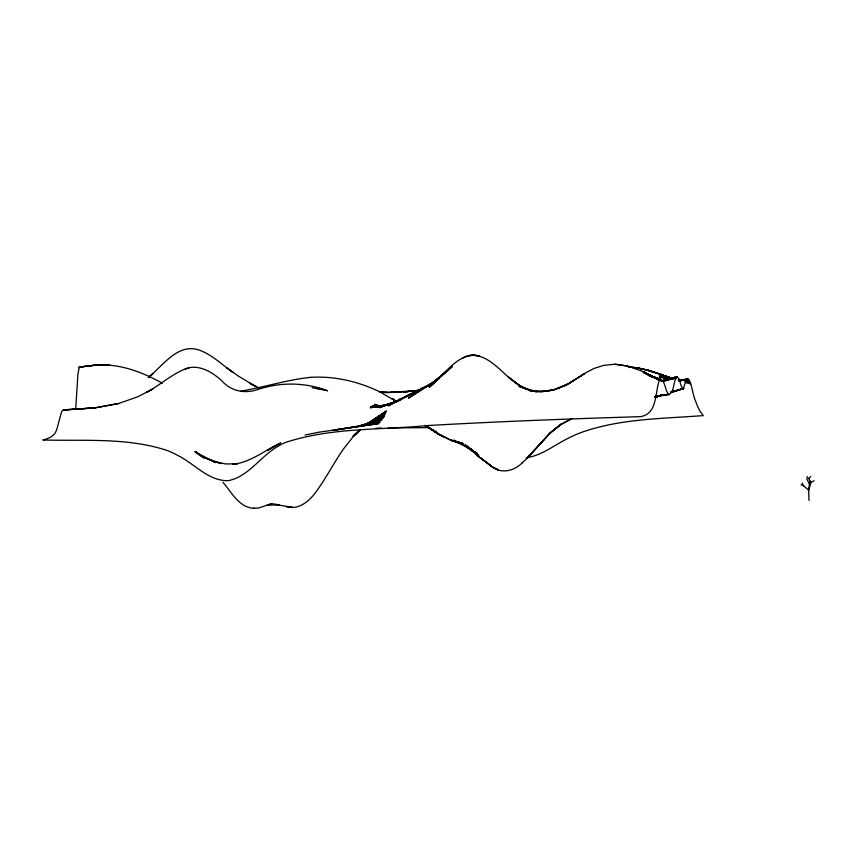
<?xml version="1.0" encoding="UTF-8"?>
<svg xmlns="http://www.w3.org/2000/svg" width="857" height="857" viewBox="0 0 857 857"><rect width="100%" height="100%" fill="white"/><g stroke="black" fill="none" stroke-linecap="round" stroke-linejoin="round"><path stroke-width="1.29" d="M809.726 480.831L808.676 490.215L809.008 500.456M75.695 409.228L77.88 374.745L79.133 367.15L95.438 365.136L109.728 365.253L95.288 365.146C119.112 363.218 141.887 371.895 162.38 383.218M807.369 476.631L806.801 479.031L808.997 483.166M808.376 478.195L810.99 482.373L808.676 490.215L803.566 485.758L802.12 482.973M527.848 457.499L550.055 433.096M809.029 478.281L810.69 476.578M360.465 429.368L353.962 435.71L343.207 449.304C333.523 463.391 325.767 478.72 315.569 492.464C308.97 501.506 298.279 510.376 286.356 506.541L292.141 507.29L273.565 504.216L279.339 504.698L266.945 505.276L272.333 503.509L258.632 507.976L253.726 508.297L254.325 508.287C239.446 508.147 231.39 492.025 222.884 482.223M360.336 429.475L353.662 435.977L360.165 429.732M480.466 457.692L492.368 467.065L498.367 469.925L492.518 467.14C501.913 474.092 514.543 470.697 522.202 462.876M522.127 462.941L527.783 457.574M360.047 429.775L353.363 436.074L359.876 429.989M526.327 457.777C541.067 455.624 553.097 446.09 565.984 439.384A133.274 132.535 -89 0 1 580.264 432.828C619.557 418.537 662.118 418.773 703.276 415.602L699.923 411.081L697.244 405.532A239.864 25.078 88.1 0 1 695.584 400.969C691.631 393.545 690.11 364.9 683.34 388.639L670.752 392.442M149.043 376.876C163.162 365.339 178.449 342.339 199.756 350.277C212.332 354.959 221.995 364.707 232.815 372.281L226.602 367.707L238.396 376.105L255.997 386.636L249.837 383.283L259.2 388.039M353.063 436.031L359.576 430.128M149.15 376.973L153.039 373.534L148.25 377.723M561.024 424.183L549.905 433.278L527.409 457.777L549.616 433.535L560.874 424.386L549.316 433.642L560.435 424.751L572.155 418.505L559.985 424.826M442.33 375.377L430.096 384.911L452.207 366.678L429.818 385.564L451.885 366.207L429.271 387.214C444.151 376.319 457.745 350.824 479.566 356.084C473.45 354.23 467.504 355.173 462.223 358.247M445.576 372.827L430.385 384.365L438.773 378.451M438.859 378.344L430.675 383.947L436.984 380.015M365.81 424.804L386.453 410.974L367.15 423.947L384.761 414.884L362.972 425.661L384.204 416.095L362.715 425.629L383.915 416.673L362.415 425.586M428.993 385.489L420.841 388.864L432.174 383.711L420.551 389.207L431.864 383.497L420.262 389.667L431.264 383.475L408.435 398.184L438.859 378.805M368.092 423.465L385.886 412.303L367.396 423.701M408.35 395.795L399.983 399.362L411.928 394.274M431.264 383.475L436.759 380.519M388.703 406.004L400.583 399.008L389.271 404.965L401.183 398.966L389.849 404.097L401.794 399.223L390.428 403.422L398.826 400.872M367.492 423.829L385.329 413.61L367.01 423.797M278.814 444.033L267.513 450.311L280.732 442.983C264.834 450.171 250.458 462.566 232.547 464.376L237.025 463.841L225.52 463.937L213.929 461.484L221.192 463.53L203.73 457.338L215.568 462.576L194.614 451.639L203.302 457.777M810.99 482.373L814.15 480.745M399.983 399.362L411.306 393.77L399.405 400.037L410.707 393.749L422.051 388.842L409.828 394.67L421.13 388.65L432.485 384.043M670.603 392.442L683.34 388.639C679.526 386.475 680.951 378.505 676.901 376.919L661.775 380.937M362.457 425.586L383.636 417.23L362.104 425.554L383.058 418.28L359.694 425.94L381.911 420.091L358.494 426.079L380.165 422.212L334.412 430.235L378.998 423.304L333.191 430.107M312.152 387.718L327.62 390.771C305.296 382.308 281.042 381.954 258.385 389.292C245.766 393.984 231.444 391.563 222.242 381.226C211.722 371.402 196.585 362.382 182.348 370.224C169.429 376.148 158.77 385.886 146.268 392.56L152.953 388.928L137.816 396.759L119.391 403.251L94.666 407.921L63.322 409.903A104.029 10.873 88.1 0 0 61.297 412.753L57.258 427.75A141.073 14.74 88.1 0 1 56.433 430.235C54.666 436.192 48.346 438.698 42.85 439.995C84.104 441.141 126.954 437.295 166.772 450.353A92.781 92.277 -89 0 1 178.577 455.838C194.925 464.194 208.626 481.173 228.305 480.681C248.155 476.621 259.617 457.627 276.104 447.493A72.127 71.731 -89 0 1 284.588 442.79C330.395 427.311 380.133 430.182 427.847 425.533C498.656 421.515 569.53 418.827 640.425 416.652C656.826 414.038 655.08 394.681 658.637 382.511A75.823 7.927 88.1 0 1 659.772 380.122C665.685 379.512 664.678 391.263 669.017 394.499C674.705 391.542 672.895 381.793 676.901 376.919L661.7 380.872M663.65 394.563L654.694 397.38L663.5 394.659M671.192 392.185L683.779 388.21M654.544 397.402L663.404 394.659M655.798 397.016L663.35 394.713M391.038 403.411L380.24 406.657L396.705 401.869M655.509 396.952L663.05 394.702M188.84 368.124L185.305 369.11M398.623 400.862L391.017 402.994L379.672 407.707L391.617 402.854L391.017 402.994L395.838 402.051M662.011 380.937L677.201 376.791M661.85 380.894L677.051 376.834M661.625 380.937L676.751 377.048L661.55 380.894M392.227 403.047L380.819 405.918L391.649 403.851M678.723 381.108L687.55 378.88M661.475 380.969L676.602 377.209L661.325 380.904M679.151 381.108L688.15 378.88L678.915 380.337M662.44 380.829L676.312 377.626L662.3 380.808M662.011 381.119L676.034 378.162L662.15 381.097M305.103 434.981L319.286 432.142L378.408 423.776M241.021 391.135C264.235 387.225 286.731 379.844 310.213 377.38C334.176 375.762 358.205 381.44 379.726 391.82L396.245 401.365M118.802 403.572L94.666 407.921L63.622 409.817M391.585 403.84L370.278 407.739L385.543 405.286M655.809 396.33L668.706 394.284L655.509 396.298M388.146 404.783L370.567 407.321L385.854 405.49M309.613 377.466L310.213 377.38M655.134 396.577L669.317 394.606M467.89 355.805C489.358 351.627 503.413 376.619 520.37 386.046L508.265 377.016L520.06 385.779L525.93 388.928L519.76 385.693L531.49 390.792L518.871 386.357L530.879 390.513L525.32 388.639L536.814 391.499L530.579 390.535L541.935 391.617L554.522 389.731L541.935 391.617L529.99 390.856C543.306 393.117 556.718 389.914 568.652 383.904L555.411 389.271L569.23 383.143L584.624 373.598L569.83 382.993L584.913 373.213L593.858 368.531L603.596 365.382L614.951 364.214L627.742 366.089M679.751 380.754L682.333 380.412M684.914 380.069L688.782 379.555L678.187 380.005M403.272 392.174L414.734 390.674L403.111 392.035L414.574 390.749L390.042 392.42L401.537 392.281L379.597 392.185M235.407 464.044L237.025 463.841M79.283 367.085L95.438 365.136L79.133 367.15L79.755 367.717M385.5 405.425L370.867 407L382.34 406.079M535.379 391.778L550.997 390.567M415.409 390.813L419.234 390.546M381.815 406.004L371.156 406.754L381.376 406.336M95.266 407.814L64.532 410.01M418.955 390.471L415.067 390.653L418.891 390.513M660.972 380.722L664.946 380.551M414.895 390.642L418.784 390.503M382.126 406.218L371.456 406.572L379.233 406.796M375.752 428.254L381.504 428.082M388.21 427.9L429.432 427.632M660.918 380.829L666.103 380.829M685.557 380.829L689.446 380.829L685.493 380.347M380.08 406.657L372.045 406.336L379.844 407.129M379.865 392.217L388.832 392.581L379.747 392.174M628.781 367.01L637.415 367.867L648.599 370.449L637.329 367.846L628.695 367.021L637.329 367.846L648.417 370.331L672.477 378.569L660.351 374.348L672.306 378.408L660.179 374.498L672.134 378.291L659.869 374.98L671.877 378.205M678.905 379.533L682.858 380.015M615.101 364.236L627.892 366.089L642.814 371.52L659.483 380.551M316.64 388.21L322.414 389.099L316.029 388.082M379.158 407.268L372.645 406.164L378.976 406.871L373.834 405.532L378.794 406.936M379.372 407.193L372.945 406.068L379.212 407.45M670.763 379.169L659.129 377.091L670.999 378.558L659.494 375.891L670.988 378.408M684.968 381.697L690.142 382.618L686.307 381.772M648.331 370.32L661.047 374.477L648.417 370.331L637.147 367.91M685.182 381.922L690.313 383.133L685.332 381.793M378.698 407L373.545 405.768L379.726 407.354M672.916 378.505L659.719 375.302L673.002 378.515M652.22 377.112L661.111 379.533M498.517 470.011L492.593 467.161M649.51 376.062L660.961 379.49M379.019 406.689L374.123 405.211L379.083 406.743M649.467 376.052L660.811 379.48L648.985 375.602M672.199 378.355L660.104 374.595L672.22 378.344M685.525 382.372L690.592 383.957M649.306 375.72L660.661 379.501L648.824 375.28L660.511 379.533L647.485 374.541L660.361 379.597L643.768 372.806L660.211 379.694L643.286 371.938L659.772 380.122L643.125 371.745L659.622 380.326L642.814 371.52M672.381 378.494L660.265 374.413L672.391 378.483M801.027 484.869L803.566 485.758M380.754 406.454L374.702 404.29L380.829 406.497M438.291 434.081L450.986 440.284L462.587 443.165L450.986 440.284L462.909 443.765L451.285 440.327L463.23 444.28L451.585 440.284L464.483 445.672L453.942 440.027M439.116 434.07L450.836 440.219M426.283 425.79L438.056 433.963L444.065 437.145M444.151 437.22L438.131 434.006M457.252 441.816L477.456 453.535L465.715 446.261L478.27 455.324L467.044 446.326M424.751 425.351L436.631 432.067M425.061 425.522L436.877 432.506L425.211 425.597L437.82 433.781M392.688 399.233L395.988 401.322M396.77 401.729L392.377 398.88L396.652 401.665M396.459 401.483L392.067 398.601L396.341 401.44M426.133 425.79L438.056 433.963M491.575 466.037L479.706 457.445L469.957 448.243M479.866 457.563L492.207 466.947M203.709 457.788L195.835 451.66L198.642 454.242M465.072 444.826L478.442 455.635L467.194 446.379M465.222 444.826L478.602 455.945L472.464 450.761M467.344 446.433L469.39 448.168M467.901 446.99L478.763 456.224L467.976 446.883M470.032 448.747L478.924 456.481L470.086 448.661M470.182 448.811L479.074 456.727L470.236 448.725M470.343 448.864L479.234 456.942M469.893 448.34L479.395 457.145M683.629 388.392L671.052 392.302L683.629 388.392M683.479 388.542L670.902 392.399L683.479 388.542M663.254 394.691L655.659 396.995L663.2 394.723M419.116 390.481L415.238 390.717L419.062 390.503M672.049 378.258L660.029 374.702L672.124 378.312M660.865 374.327L648.063 370.417L660.865 374.327M671.427 378.333L660.511 374.273L671.449 378.333"/></g></svg>
